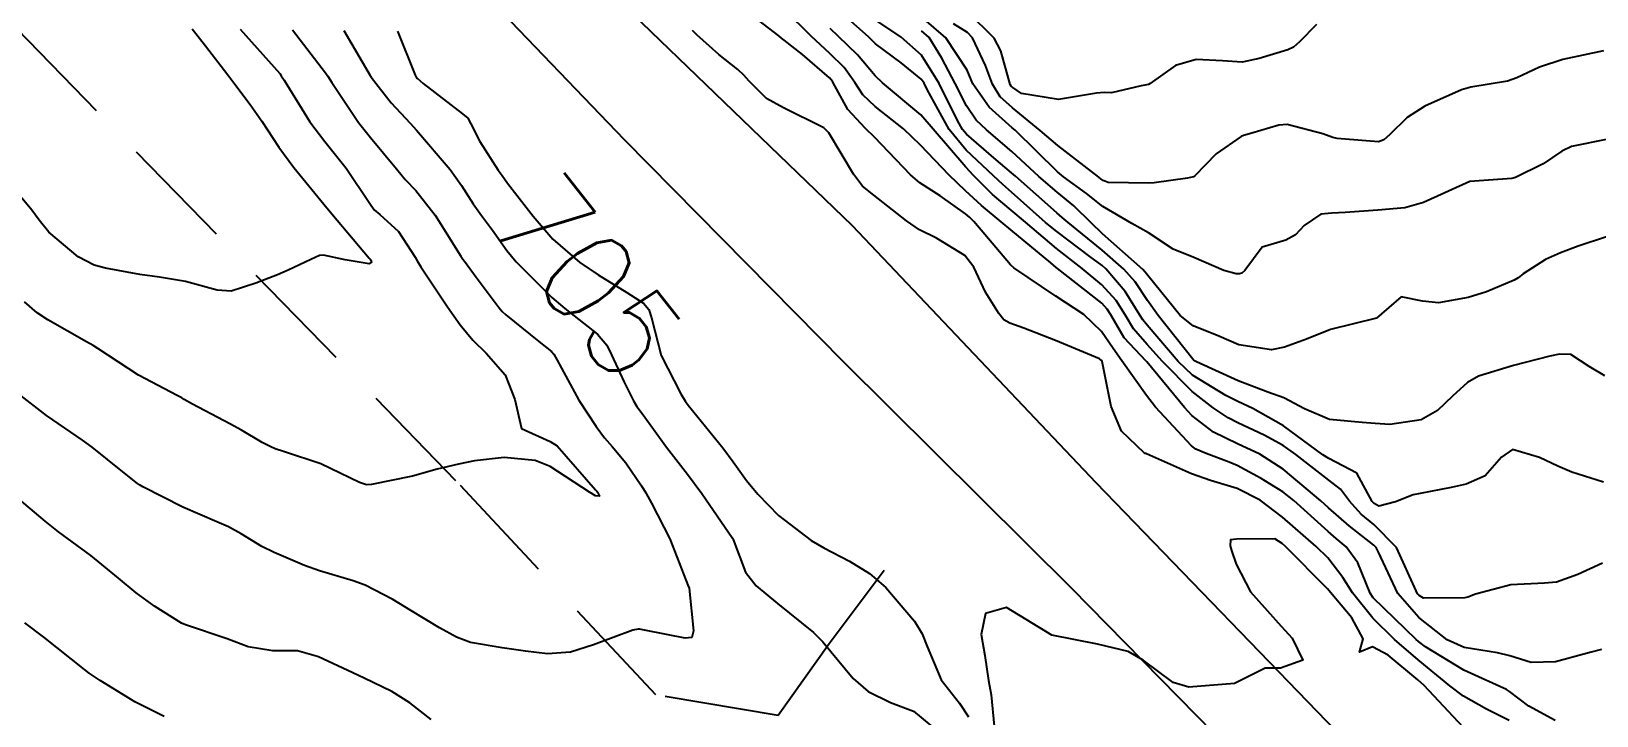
# Model space of a CAD drawing. Header units: metres. Extents: x 298520 to 308411, y 7433745 to 7450750.
# Drawn here: x 300544.6 to 300612.9, y 7448665.1 to 7448694.9 of the extents above; entities that cross this region are included whole.
import ezdxf
from ezdxf.enums import TextEntityAlignment as Align

# ---------------------------------------------------------------- set-up
doc = ezdxf.new("R2010")
doc.units = ezdxf.units.M
doc.header["$LTSCALE"] = 10
doc.linetypes.add('DASHED', pattern=[0.75, 0.5, -0.25])
for name, color, linetype in [('Cotas', 45, 'Continuous'), ('Curvas de Nivel 1m', 11, 'Continuous'), ('Curvas de Nivel 5m', 15, 'Continuous'), ('Linha Férrea', 251, 'TRACKS'), ('Vias Secundárias', 230, 'DASHED')]:
    doc.layers.add(name, color=color, linetype=linetype)
doc.styles.add('Style-STANDARD', font='STANDARD.shx')
doc.linetypes.add('TRACKS', pattern='A,0.15,[130,ltypeshp.shx,S=0.25,R=0,X=0,Y=0],0.15', length=0.3)

msp = doc.modelspace()

# ---------------------------------------------------------------- linework, layer by layer
at = {"layer": 'Curvas de Nivel 1m', "flags": 128}
for points, elevation in [([(300611.118, 7448664.864), (300609.968, 7448665.488), (300609.131, 7448666.121), (300608.996, 7448666.206), (300608.71, 7448666.346), (300607.616, 7448666.841), (300607.14, 7448667.055), (300605.458, 7448668.079), (300605.152, 7448668.303), (300605.053, 7448668.391), (300603.18, 7448670.209), (300603.048, 7448670.412), (300602.513, 7448671.737), (300601.999, 7448672.428), (300601.568, 7448672.796), (300601.213, 7448673.102), (300599.709, 7448674.455), (300599.237, 7448674.829), (300598.294, 7448675.418), (300597.248, 7448675.974), (300596.889, 7448676.125), (300595.884, 7448676.501), (300595.445, 7448676.698), (300595.256, 7448676.835), (300593.676, 7448678.526), (300593.28, 7448679.035), (300592.203, 7448680.546), (300591.833, 7448681.077), (300591.316, 7448681.824), (300590.555, 7448682.568), (300589.331, 7448683.372), (300587.486, 7448684.599), (300587.345, 7448684.735), (300585.744, 7448686.624), (300585.557, 7448686.809), (300585.376, 7448686.958), (300584.278, 7448687.747), (300583.39, 7448688.311), (300582.978, 7448688.654), (300581.417, 7448690.295), (300581.016, 7448690.676), (300580.252, 7448691.509), (300579.598, 7448692.698), (300579.538, 7448692.792), (300579.445, 7448692.883), (300578.26, 7448693.907), (300577.461, 7448694.529), (300577.356, 7448694.616), (300577.232, 7448694.722), (300575.483, 7448696.055)], 706), ([(300613.15, 7448667.957), (300612.694, 7448667.842), (300611.144, 7448667.421), (300610.079, 7448667.395), (300609.146, 7448667.687), (300608.609, 7448667.81), (300607.15, 7448668.037), (300606.403, 7448668.377), (300605.167, 7448669.356), (300604.256, 7448670.399), (300603.408, 7448672.201), (300603.311, 7448672.409), (300603.204, 7448672.514), (300602.13, 7448673.344), (300601.228, 7448674.14), (300600.902, 7448674.443), (300599.247, 7448675.823), (300598.235, 7448676.47), (300597.257, 7448676.922), (300596.204, 7448677.438), (300595.269, 7448678.157), (300594.94, 7448678.513), (300593.303, 7448680.503), (300593.275, 7448680.53), (300592.314, 7448681.546), (300591.723, 7448682.554), (300591.573, 7448682.804), (300591.328, 7448683.064), (300589.397, 7448684.579), (300589.344, 7448684.621), (300589.108, 7448684.821), (300587.368, 7448686.254), (300586.934, 7448686.607), (300586.083, 7448687.323), (300585.386, 7448687.953), (300584.669, 7448688.637), (300583.412, 7448689.946), (300582.676, 7448690.657), (300581.433, 7448691.641), (300580.906, 7448692.146), (300580.555, 7448692.683), (300580.091, 7448693.333), (300579.455, 7448693.952), (300578.642, 7448694.708), (300577.48, 7448695.852)], 707), ([(300613.237, 7448675.254), (300611.858, 7448675.697), (300611.247, 7448675.95), (300610.445, 7448676.328), (300609.256, 7448676.685), (300608.776, 7448676.347), (300608.062, 7448675.536), (300607.235, 7448675.168), (300606.589, 7448675.02), (300605.229, 7448674.764), (300604.921, 7448674.7), (300604.158, 7448674.401), (300603.421, 7448674.208), (300603.222, 7448674.326), (300603.176, 7448674.364), (300603.142, 7448674.411), (300602.47, 7448675.647), (300601.251, 7448676.291), (300600.983, 7448676.443), (300599.265, 7448677.715), (300597.92, 7448678.474), (300597.277, 7448678.767), (300596.741, 7448679.029), (300595.294, 7448679.927), (300594.671, 7448680.516), (300593.319, 7448682.094), (300593.121, 7448682.333), (300592.995, 7448682.535), (300592.353, 7448683.564), (300591.506, 7448684.558), (300591.345, 7448684.706), (300590.814, 7448685.103), (300589.367, 7448686.181), (300588.882, 7448686.585), (300587.386, 7448687.908), (300587.014, 7448688.23), (300586.608, 7448688.612), (300585.41, 7448689.74), (300584.67, 7448690.638), (300583.715, 7448692.372), (300583.581, 7448692.649), (300583.445, 7448692.834), (300582.568, 7448693.542), (300581.46, 7448694.373), (300581.307, 7448694.518), (300581.15, 7448694.675), (300579.485, 7448696.142)], 709), ([(300613.422, 7448690.215), (300611.839, 7448689.891), (300611.413, 7448689.686), (300610.594, 7448689.139), (300609.396, 7448688.539), (300609.238, 7448688.498), (300607.393, 7448688.36), (300605.383, 7448687.447), (300604.563, 7448687.216), (300603.38, 7448687.121), (300601.957, 7448687.01), (300601.378, 7448686.986), (300600.888, 7448686.935), (300600.172, 7448686.452), (300599.783, 7448686.04), (300599.363, 7448685.803), (300598.327, 7448685.502), (300597.573, 7448684.478), (300597.45, 7448684.371), (300597.341, 7448684.338), (300597.194, 7448684.335), (300596.655, 7448684.49), (300595.351, 7448685.055), (300594.455, 7448685.42), (300593.367, 7448686.126), (300592.648, 7448686.537), (300591.38, 7448687.279), (300590.668, 7448687.843), (300589.668, 7448688.576), (300589.396, 7448688.789), (300587.548, 7448690.599), (300587.424, 7448690.703), (300586.42, 7448691.603), (300585.707, 7448692.626), (300585.625, 7448692.807), (300585.449, 7448693.216), (300584.523, 7448694.639), (300583.476, 7448695.529)], 712), ([(300600.712, 7448695.21), (300599.966, 7448694.455), (300599.7, 7448694.219), (300599.459, 7448694.115), (300598.203, 7448693.725), (300597.454, 7448693.571), (300596.595, 7448693.633), (300595.455, 7448693.685), (300594.55, 7448693.421), (300593.444, 7448692.645), (300593.37, 7448692.604), (300593.054, 7448692.534), (300591.752, 7448692.235), (300591.44, 7448692.243), (300591.098, 7448692.214), (300589.436, 7448691.938), (300587.827, 7448692.208), (300587.442, 7448692.464), (300587.372, 7448692.531), (300587.331, 7448692.602), (300586.921, 7448694.071), (300586.635, 7448694.612), (300585.48, 7448695.755)], 714), ([(300555.997, 7448694.975), (300557.445, 7448693.101), (300557.541, 7448692.959), (300557.72, 7448692.678), (300558.881, 7448690.945), (300559.413, 7448690.283), (300560.538, 7448688.923), (300560.928, 7448688.456), (300561.384, 7448687.968), (300562.229, 7448686.901), (300563.355, 7448685.11), (300563.442, 7448684.977), (300563.509, 7448684.888), (300564.026, 7448684.196), (300565.023, 7448682.864), (300565.161, 7448682.702), (300565.32, 7448682.558), (300566.762, 7448681.392), (300567.304, 7448680.949), (300567.405, 7448680.839), (300567.559, 7448680.577), (300568.501, 7448678.828), (300569.262, 7448677.68), (300569.629, 7448677.187), (300569.955, 7448676.809), (300570.548, 7448676.102), (300571.236, 7448675.093), (300571.421, 7448674.788), (300571.675, 7448674.337), (300572.47, 7448672.777), (300573.185, 7448670.955), (300573.262, 7448670.769), (300573.312, 7448670.637), (300573.503, 7448668.767), (300573.43, 7448668.487), (300573.15, 7448668.456), (300571.435, 7448668.787), (300571.154, 7448668.84), (300571.1, 7448668.844), (300570.867, 7448668.794), (300569.146, 7448668.163), (300568.139, 7448667.834), (300567.142, 7448667.77), (300566.177, 7448667.888), (300565.15, 7448668.033), (300563.77, 7448668.267), (300563.157, 7448668.498), (300562.414, 7448668.897), (300561.17, 7448669.656), (300560.383, 7448670.13), (300559.181, 7448670.756), (300558.655, 7448670.945), (300557.187, 7448671.386), (300556.53, 7448671.627), (300555.195, 7448672.188), (300554.663, 7448672.454), (300553.759, 7448673.002), (300553.207, 7448673.307), (300552.702, 7448673.524), (300551.22, 7448674.171), (300549.467, 7448675.056), (300549.317, 7448675.142), (300549.234, 7448675.194), (300548.596, 7448675.709), (300547.25, 7448676.781), (300546.837, 7448677.084), (300545.269, 7448678.158), (300544.027, 7448679.119)], 707), ([(300551.621, 7448695.029), (300552.2, 7448694.285), (300553.174, 7448693.013), (300553.44, 7448692.67), (300554.155, 7448691.724), (300554.658, 7448690.991), (300555.406, 7448689.857), (300556.059, 7448688.973), (300557.377, 7448687.371), (300557.715, 7448686.957), (300559.354, 7448685.016), (300559.39, 7448684.976), (300559.416, 7448684.939), (300559.455, 7448684.835), (300559.351, 7448684.779), (300558.303, 7448684.951), (300557.355, 7448685.15), (300557.178, 7448685.139), (300556.801, 7448684.966), (300555.817, 7448684.504), (300555.343, 7448684.301), (300554.397, 7448683.935), (300553.332, 7448683.584), (300552.714, 7448683.634), (300551.338, 7448684.012), (300550.197, 7448684.19), (300549.342, 7448684.317), (300547.84, 7448684.581), (300547.348, 7448684.725), (300546.639, 7448685.087), (300545.363, 7448686.152), (300544.938, 7448686.676), (300544.622, 7448687.111), (300544.055, 7448687.795)], 709), ([(300553.723, 7448695.006), (300555.444, 7448693.074), (300555.515, 7448692.979), (300555.639, 7448692.78), (300556.762, 7448690.967), (300557.41, 7448690.105), (300558.345, 7448688.95), (300559.378, 7448687.41), (300559.575, 7448687.137), (300559.81, 7448686.933), (300560.634, 7448686.19), (300561.355, 7448685.07), (300561.443, 7448684.909), (300561.607, 7448684.65), (300562.769, 7448682.896), (300563.315, 7448682.113), (300563.872, 7448681.445), (300564.456, 7448680.873), (300565.289, 7448679.941), (300565.704, 7448678.856), (300565.994, 7448677.593), (300567.255, 7448677.032), (300567.55, 7448676.837), (300569.234, 7448674.924), (300569.282, 7448674.867), (300569.317, 7448674.819), (300569.405, 7448674.642), (300569.231, 7448674.663), (300568.969, 7448674.823), (300567.244, 7448675.943), (300566.59, 7448676.193), (300565.248, 7448676.33), (300563.944, 7448676.185), (300563.244, 7448676.041), (300562.322, 7448675.819), (300561.239, 7448675.519), (300559.449, 7448675.151), (300559.235, 7448675.138), (300558.934, 7448675.245), (300557.244, 7448676.047), (300555.65, 7448676.575), (300555.25, 7448676.705), (300555.056, 7448676.788), (300554.679, 7448676.989), (300553.774, 7448677.518), (300553.261, 7448677.792), (300551.633, 7448678.663), (300551.271, 7448678.864), (300551.166, 7448678.926), (300550.971, 7448679.035), (300549.286, 7448679.916), (300547.509, 7448681.078), (300547.304, 7448681.216), (300547.011, 7448681.378), (300545.315, 7448682.332), (300544.855, 7448682.644), (300544.298, 7448683.115)], 708), ([(300558.242, 7448694.952), (300559.397, 7448692.987), (300559.426, 7448692.94), (300559.443, 7448692.912), (300560.306, 7448691.801), (300561.133, 7448690.914), (300561.418, 7448690.607), (300562.891, 7448688.895), (300563.386, 7448688.196), (300563.886, 7448687.39), (300564.251, 7448686.877), (300564.734, 7448686.237), (300565.358, 7448685.352), (300565.76, 7448684.856), (300567.33, 7448683.307), (300567.894, 7448682.834), (300569.312, 7448681.708), (300569.721, 7448681.227), (300569.928, 7448680.811), (300570.476, 7448679.611), (300570.889, 7448678.796), (300571.038, 7448678.561), (300571.268, 7448678.254), (300572.328, 7448676.779), (300573.241, 7448675.597), (300573.875, 7448674.764), (300575.204, 7448672.818), (300575.238, 7448672.749), (300575.783, 7448671.336), (300576.25, 7448670.734), (300577.172, 7448669.966), (300578.743, 7448668.704), (300579.149, 7448668.287), (300580.474, 7448666.687), (300581.127, 7448666.118), (300582.102, 7448665.644), (300583.119, 7448665.262), (300583.871, 7448664.642)], 706), ([(300613.197, 7448671.716), (300612.11, 7448671.224), (300611.189, 7448670.899), (300610.662, 7448670.851), (300609.187, 7448670.777), (300607.646, 7448670.363), (300607.307, 7448670.242), (300607.181, 7448670.213), (300605.373, 7448670.195), (300605.182, 7448670.315), (300605.115, 7448670.391), (300605.055, 7448670.521), (300604.205, 7448672.4), (300603.213, 7448673.414), (300602.655, 7448673.856), (300602.151, 7448674.426), (300601.751, 7448674.945), (300601.242, 7448675.34), (300599.806, 7448676.454), (300599.257, 7448676.857), (300598.418, 7448677.311), (300597.267, 7448677.841), (300596.846, 7448678.063), (300596.2, 7448678.496), (300595.283, 7448679.213), (300593.988, 7448680.523), (300593.31, 7448681.262), (300592.719, 7448681.941), (300592.35, 7448682.545), (300591.961, 7448683.182), (300591.336, 7448683.867), (300590.472, 7448684.569), (300589.356, 7448685.438), (300588.007, 7448686.594), (300587.378, 7448687.114), (300586.566, 7448687.793), (300585.733, 7448688.625), (300585.398, 7448688.986), (300583.965, 7448690.645), (300583.429, 7448691.276), (300581.763, 7448692.667), (300581.446, 7448692.974), (300580.665, 7448693.892), (300579.832, 7448694.694), (300579.468, 7448695.038)], 708), ([(300613.368, 7448685.96), (300612.126, 7448685.544), (300611.357, 7448685.258), (300610.71, 7448684.969), (300609.73, 7448684.336), (300609.511, 7448684.169), (300609.34, 7448684.065), (300608.132, 7448683.555), (300607.332, 7448683.311), (300606.029, 7448683.078), (300605.331, 7448683.149), (300604.397, 7448683.334), (300603.323, 7448682.41), (300601.318, 7448681.917), (300600.273, 7448681.491), (300599.31, 7448681.137), (300598.744, 7448681.03), (300597.31, 7448681.237), (300596.441, 7448681.62), (300595.319, 7448682.07), (300594.759, 7448682.516), (300593.34, 7448684.266), (300593.227, 7448684.417), (300593.126, 7448684.533), (300591.366, 7448686.086), (300590.864, 7448686.558), (300590.115, 7448687.304), (300589.386, 7448687.905), (300588.58, 7448688.588), (300587.409, 7448689.682), (300586.296, 7448690.617), (300585.847, 7448691.044), (300585.433, 7448691.661), (300584.931, 7448692.635), (300584.346, 7448693.749), (300583.798, 7448694.647), (300583.467, 7448694.943)], 711), ([(300613.233, 7448694.066), (300611.457, 7448693.682), (300610.434, 7448693.349), (300609.448, 7448692.882), (300609.043, 7448692.748), (300607.444, 7448692.481), (300607.029, 7448692.366), (300605.436, 7448691.658), (300604.665, 7448691.163), (300603.889, 7448690.405), (300603.645, 7448690.182), (300603.418, 7448690.095), (300601.608, 7448690.249), (300601.421, 7448690.289), (300600.98, 7448690.444), (300599.427, 7448690.855), (300599.064, 7448690.826), (300597.882, 7448690.475), (300597.524, 7448690.376), (300597.421, 7448690.332), (300596.328, 7448689.577), (300595.394, 7448688.611), (300595.333, 7448688.572), (300595.071, 7448688.513), (300593.615, 7448688.303), (300593.39, 7448688.287), (300591.615, 7448688.324), (300591.392, 7448688.409), (300591.31, 7448688.469), (300591.208, 7448688.553), (300589.413, 7448689.942), (300588.648, 7448690.588), (300587.433, 7448691.573), (300586.896, 7448692.066), (300586.557, 7448692.613), (300586.252, 7448693.419), (300585.685, 7448694.627), (300585.466, 7448694.869), (300584.865, 7448695.243)], 713), ([(300562.056, 7448664.901), (300561.12, 7448665.634), (300560.334, 7448666.131), (300559.131, 7448666.712), (300558.64, 7448666.945), (300557.143, 7448667.635), (300556.222, 7448667.894), (300555.147, 7448667.893), (300554.065, 7448668.08), (300553.154, 7448668.419), (300551.331, 7448669.028), (300551.164, 7448669.108), (300549.971, 7448669.848), (300549.177, 7448670.425), (300548.409, 7448671.068), (300547.193, 7448672.05), (300545.792, 7448673.094), (300545.21, 7448673.549), (300543.347, 7448675.128)], 706), ([(300607.115, 7448664.566), (300605.401, 7448666.387), (300605.135, 7448666.641), (300603.835, 7448667.714), (300603.15, 7448668.078), (300602.576, 7448667.847), (300602.743, 7448668.416), (300602.252, 7448669.338), (300601.31, 7448670.438), (300601.254, 7448670.51), (300601.185, 7448670.601), (300599.344, 7448672.459), (300599.205, 7448672.583), (300598.881, 7448672.79), (300597.207, 7448672.773), (300596.947, 7448672.744), (300596.938, 7448672.484), (300596.998, 7448672.281), (300597.195, 7448671.681), (300597.825, 7448670.474), (300599.161, 7448668.971), (300599.643, 7448668.455), (300600.103, 7448667.49), (300599.14, 7448667.142), (300598.459, 7448667.148), (300597.133, 7448666.48), (300595.131, 7448666.31), (300594.447, 7448666.517), (300593.143, 7448667.498), (300592.482, 7448667.876), (300591.149, 7448668.192), (300589.153, 7448668.58), (300587.171, 7448669.795), (300586.257, 7448669.524), (300586.066, 7448668.616), (300586.23, 7448667.7), (300586.383, 7448666.611), (300586.499, 7448665.982), (300586.629, 7448664.607)], 704)]:
    msp.add_lwpolyline(points, dxfattribs=dict(at, elevation=elevation))
at = {"layer": 'Curvas de Nivel 5m', "flags": 128}
for points, elevation in [([(300560.58, 7448694.923), (300561.353, 7448693.003), (300561.407, 7448692.911), (300561.421, 7448692.889), (300561.443, 7448692.869), (300561.712, 7448692.635), (300563.427, 7448691.313), (300563.662, 7448691.123), (300563.783, 7448690.885), (300564.181, 7448690.109), (300564.985, 7448688.866), (300565.149, 7448688.622), (300565.387, 7448688.294), (300566.502, 7448686.849), (300567.363, 7448685.852), (300568.545, 7448684.828), (300569.345, 7448684.294), (300570.603, 7448683.532), (300571.327, 7448683.055), (300571.557, 7448682.788), (300571.681, 7448682.425), (300572.097, 7448680.782), (300572.95, 7448679.101), (300573.161, 7448678.771), (300573.271, 7448678.617), (300574.79, 7448676.755), (300575.247, 7448676.141), (300575.826, 7448675.328), (300576.315, 7448674.734), (300577.219, 7448673.807), (300578.639, 7448672.706), (300579.2, 7448672.384), (300580.314, 7448671.803), (300581.189, 7448671.268), (300581.901, 7448670.663), (300583.161, 7448669.195), (300583.494, 7448668.647), (300583.71, 7448668.082), (300584.322, 7448666.638), (300585.123, 7448665.613), (300585.516, 7448665.023)], 705), ([(300609.118, 7448664.856), (300608.125, 7448665.357), (300607.128, 7448665.918), (300606.53, 7448666.376), (300605.144, 7448667.506), (300604.106, 7448668.4), (300603.167, 7448669.323), (300602.281, 7448670.424), (300601.856, 7448671.097), (300601.198, 7448671.955), (300600.696, 7448672.445), (300599.222, 7448673.729), (300598.246, 7448674.47), (300597.238, 7448674.981), (300596.076, 7448675.332), (300595.244, 7448675.614), (300593.29, 7448676.493), (300593.253, 7448676.504), (300593.226, 7448676.503), (300593.187, 7448676.531), (300592.198, 7448677.482), (300591.74, 7448678.553), (300591.343, 7448680.519), (300591.321, 7448680.56), (300591.23, 7448680.634), (300589.311, 7448681.438), (300587.936, 7448681.974), (300587.319, 7448682.185), (300587.056, 7448682.339), (300586.841, 7448682.607), (300586.255, 7448683.539), (300585.742, 7448684.624), (300585.351, 7448685.143), (300584.114, 7448685.89), (300583.369, 7448686.259), (300582.811, 7448686.656), (300581.384, 7448687.777), (300580.879, 7448688.168), (300580.495, 7448688.683), (300579.42, 7448690.491), (300579.196, 7448690.702), (300577.432, 7448691.583), (300576.695, 7448691.991), (300575.942, 7448692.743), (300575.708, 7448693.008), (300575.448, 7448693.249), (300574.612, 7448693.91), (300573.657, 7448694.767), (300573.466, 7448694.955)], 705), ([(300613.297, 7448679.895), (300612.613, 7448680.3), (300611.813, 7448680.818), (300611.308, 7448680.843), (300610.887, 7448680.744), (300609.303, 7448680.34), (300607.777, 7448679.874), (300607.291, 7448679.597), (300606.643, 7448679.01), (300605.987, 7448678.379), (300605.269, 7448677.974), (300603.906, 7448677.764), (300603.267, 7448677.82), (300602.706, 7448677.857), (300601.268, 7448677.993), (300600.178, 7448678.451), (300599.28, 7448678.926), (300598.575, 7448679.176), (300597.291, 7448679.678), (300595.461, 7448680.508), (300595.355, 7448680.561), (300595.304, 7448680.614), (300593.794, 7448682.525), (300593.329, 7448683.177), (300592.784, 7448683.985), (300592.299, 7448684.546), (300591.355, 7448685.372), (300589.866, 7448686.573), (300589.6, 7448686.801), (300589.377, 7448686.999), (300587.562, 7448688.598), (300587.395, 7448688.745), (300586.617, 7448689.4), (300585.42, 7448690.436), (300585.255, 7448690.632), (300585.038, 7448691.022), (300584.234, 7448692.642), (300583.455, 7448693.87), (300582.574, 7448694.659), (300581.474, 7448695.404)], 710), ([(300550.4, 7448665.041), (300549.527, 7448665.464), (300549.119, 7448665.67), (300547.6, 7448666.603), (300547.131, 7448666.923), (300546.927, 7448667.082), (300545.154, 7448668.494), (300544.315, 7448669.113)], 705)]:
    msp.add_lwpolyline(points, dxfattribs=dict(at, elevation=elevation))
at = {"layer": 'Linha Férrea', "flags": 128}
for points in [[(298729.261, 7450749.95), (298734.809, 7450730.65), (298742.343, 7450703.451), (298750.119, 7450676.237), (298757.889, 7450649.199), (298765.189, 7450623.712), (298769.985, 7450606.424), (298776.494, 7450583.287), (298783.055, 7450560.248), (298788.164, 7450542.214), (298793.821, 7450521.584), (298798.125, 7450506.606), (298804.386, 7450484.418), (298809.295, 7450466.837), (298814.551, 7450448.858), (298819.559, 7450431.225), (298826.267, 7450408.649), (298831.926, 7450389.314), (298837.135, 7450370.779), (298842.092, 7450352.398), (298847.802, 7450331.823), (298852.149, 7450316.412), (298858.34, 7450294.769), (298862.969, 7450278.965), (298867.952, 7450260.088), (298870.924, 7450249.95), (298873.722, 7450238.982), (298878.355, 7450222.697), (298882.025, 7450210.358), (298885.603, 7450197.651), (298890.189, 7450181.049), (298894.637, 7450166.006), (298898.995, 7450149.812), (298904.361, 7450131.79), (298908.122, 7450117.709), (298911.93, 7450103.946), (298916.104, 7450089.039), (298920.554, 7450073.399), (298923.212, 7450064.319), (298926.468, 7450052.577), (298930.321, 7450038.956), (298934.723, 7450023.223), (298938.252, 7450011.622), (298941.509, 7449999.193), (298944.399, 7449989.651), (298947.701, 7449977.682), (298952.335, 7449961.49), (298956.967, 7449946.581), (298961.92, 7449929.017), (298965.909, 7449915.258), (298970.082, 7449900.905), (298973.936, 7449887.787), (298977.788, 7449874.853), (298981.549, 7449862.469), (298986.366, 7449847.197), (298989.852, 7449836.37), (298994.575, 7449822.337), (298999.437, 7449807.292), (299004.068, 7449794.269), (299008.7, 7449781.657), (299013.057, 7449770.328), (299018.285, 7449757.718), (299022.322, 7449748.037), (299026.817, 7449737.63), (299031.861, 7449726.852), (299036.814, 7449716.896), (299043.096, 7449705.205), (299047.821, 7449696.534), (299054.335, 7449685.572), (299060.664, 7449675.852), (299069.469, 7449663.104), (299077.541, 7449652.872), (299085.429, 7449643.336), (299089.832, 7449637.784), (299098.728, 7449628.561), (299107.993, 7449618.793), (299117.442, 7449610.031), (299127.077, 7449601.223), (299138.453, 7449591.782), (299150.409, 7449582.651), (299162.779, 7449573.982), (299174.004, 7449567.002), (299185.962, 7449560.295), (299199.698, 7449553.222), (299213.253, 7449547.024), (299227.033, 7449541.5), (299241.999, 7449536.525), (299258.424, 7449531.831), (299277.224, 7449527.814), (299295.935, 7449525.032), (299311.589, 7449523.57), (299326.876, 7449522.883), (299340.975, 7449522.747), (299353.572, 7449523.111), (299369.274, 7449524.069), (299382.826, 7449525.211), (299396.609, 7449526.717), (299414.178, 7449529.501), (299430.969, 7449532.603), (299440.142, 7449534.839), (299451.094, 7449537.487), (299469.666, 7449542.917), (299486.963, 7449547.755), (299510.376, 7449554.83), (299531.414, 7449561.037), (299544.903, 7449564.894), (299559.186, 7449569.068), (299590.197, 7449576.665), (299616.417, 7449582.259), (299645.03, 7449585.805), (299675.251, 7449587.635), (299705.522, 7449586.259), (299732.882, 7449582.825), (299762.581, 7449576.088), (299791.888, 7449566.944), (299816.217, 7449556.896), (299840.774, 7449544.781), (299859.676, 7449534.387), (299878.529, 7449521.308), (299897.376, 7449507.135), (299919.538, 7449486.991), (299927.658, 7449478.626), (299947.133, 7449456.962), (299961.499, 7449437.961), (299971.137, 7449424.784), (299981.869, 7449408.322), (299997.595, 7449383.682), (300016.228, 7449354.96), (300035.864, 7449324.687), (300055.136, 7449295.587), (300073.232, 7449268.397), (300085.868, 7449249.95), (300089.501, 7449244.778), (300101.211, 7449227.647), (300111.197, 7449214.14), (300124.752, 7449194.736), (300135.909, 7449179.759), (300148.296, 7449162.129), (300160.805, 7449144.566), (300173.129, 7449128.481), (300185.523, 7449112.088), (300198.402, 7449095.758), (300207.462, 7449083.98), (300220.094, 7449068.515), (300233.468, 7449051.744), (300246.778, 7449035.349), (300263.478, 7449015.076), (300277.526, 7448998.444), (300292.814, 7448981.501), (300306.688, 7448964.856), (300324.623, 7448944.393), (300340.398, 7448926.517), (300357.9, 7448907.843), (300372.755, 7448891.817), (300392.041, 7448871.054), (300410.717, 7448852.066), (300427.475, 7448834.137), (300439.245, 7448822.858), (300454.898, 7448806.525), (300473.448, 7448788.164), (300493.111, 7448768.808), (300511.705, 7448749.95), (300518.198, 7448743.612), (300525.672, 7448735.984), (300530.889, 7448730.361), (300538.141, 7448723.284), (300543.771, 7448717.624), (300548.924, 7448711.903), (300554.778, 7448706.093), (300562.444, 7448698.573), (300570.483, 7448690.198), (300580.06, 7448680.508), (300590.013, 7448670.628), (300599.102, 7448661.391), (300608.565, 7448651.702), (300616.68, 7448643.32), (300625.581, 7448633.859), (300633.62, 7448625.859), (300641.21, 7448617.858), (300649.582, 7448609.897), (300659.386, 7448599.72), (300667.387, 7448591.231), (300676.098, 7448582.784), (300683.871, 7448574.669), (300691.725, 7448567.153), (300703.33, 7448554.876), (300711.744, 7448546.351), (300718.093, 7448539.767), (300726.506, 7448530.983), (300733.153, 7448523.695), (300741.152, 7448514.418), (300747.426, 7448507.242), (300750.054, 7448504.018), (300758.169, 7448493.99), (300764.854, 7448485.238), (300772.251, 7448475.55), (300781.114, 7448462.855), (300788.178, 7448452.147), (300795.99, 7448439.115), (300802.712, 7448427.661), (300809.137, 7448414.665), (300814.959, 7448402.42), (300819.763, 7448391.601), (300824.722, 7448378.533), (300829.079, 7448366.59), (300833.249, 7448353.858), (300836.592, 7448342.438), (300839.822, 7448330.572), (300842.678, 7448317.912), (300845.758, 7448304.202), (300848.387, 7448291.169), (300849.927, 7448279.903), (300851.843, 7448266.756), (300852.632, 7448254.174), (300852.974, 7448249.95), (300853.718, 7448237.64), (300853.896, 7448226.066), (300854.164, 7448215.145), (300853.836, 7448203.832), (300853.598, 7448192.905), (300852.795, 7448182.25), (300851.991, 7448170.79), (300850.801, 7448159.302), (300849.223, 7448146.768), (300848.151, 7448135.486), (300846.96, 7448124.114), (300845.442, 7448113.546), (300844.222, 7448102.204), (300842.288, 7448090.385), (300840.978, 7448078.33), (300839.608, 7448068.386), (300838.209, 7448056.39), (300836.541, 7448045.166), (300835.023, 7448032.665), (300833.535, 7448020.341), (300832.284, 7448009.205), (300831.094, 7447998.637), (300829.874, 7447985.926), (300828.432, 7447973.713), (300826.546, 7447955.639), (300825.162, 7447943.391), (300824.986, 7447942.247), (300823.836, 7447930.96), (300822.657, 7447919.829), (300821.593, 7447909.075), (300820.243, 7447895.408), (300819.533, 7447885.934), (300818.679, 7447872.07), (300818.298, 7447858.799), (300817.927, 7447851.916), (300817.786, 7447841.862), (300817.933, 7447833.489), (300818.516, 7447815.843), (300820.361, 7447795.876), (300822.449, 7447776.733), (300825.922, 7447758.996), (300827.722, 7447750.217), (300828.687, 7447743.229), (300830.467, 7447731.539), (300833.751, 7447711.152), (300838.977, 7447681.969), (300842.161, 7447664.851), (300846.249, 7447643.566), (300856.898, 7447587.933), (300861.3, 7447564.706), (300863.731, 7447552.015), (300867.081, 7447534.8), (300870.251, 7447518.153), (300879.139, 7447471.406), (300882.717, 7447452.426), (300886.196, 7447433.436), (300890.621, 7447408.952), (300893.065, 7447393.996), (300894.895, 7447382.534), (300896.018, 7447374.923), (300897.056, 7447367.88), (300898.671, 7447355.202), (300899.884, 7447344.173), (300901.155, 7447328.57), (300902.425, 7447306.17), (300902.632, 7447290.927), (300902.643, 7447274.906), (300901.209, 7447249.806), (300899.894, 7447235.454), (300897.424, 7447214.973), (300896.24, 7447207.108, -0.017609), (300893.245, 7447191.067), (300890.79, 7447180.008), (300886.347, 7447162.337), (300883.122, 7447151.267), (300877.521, 7447133.871), (300873.858, 7447123.752), (300865.532, 7447103.056), (300859.822, 7447090.388), (300850.503, 7447071.406), (300846.315, 7447063.106), (300836.805, 7447045.834), (300827.664, 7447031.197), (300815.395, 7447013.014), (300803.069, 7446996.228), (300792.968, 7446983.245), (300781.446, 7446969.292), (300759.63, 7446945.435), (300748.36, 7446933.669), (300737.301, 7446922.447), (300720.178, 7446905.644), (300707.821, 7446893.561), (300697.057, 7446883.028), (300686.376, 7446872.224), (300676.506, 7446862.329), (300660.145, 7446845.845), (300651.989, 7446837.638), (300637.917, 7446823.835), (300624.102, 7446810.419), (300614.955, 7446801.573), (300610.107, 7446796.538), (300599.124, 7446785.64, 0.017844), (300588.776, 7446774.611), (300582.973, 7446768.596), (300572.807, 7446757.15), (300570.635, 7446754.423, -0.018804), (300566.868, 7446749.902, -0.021463), (300565.197, 7446747.771, 0.014089), (300560.744, 7446742.236), (300556.818, 7446737.065), (300549.018, 7446726.402), (300544.903, 7446720.152), (300542.989, 7446717.435), (300540.702, 7446714.014), (300534.516, 7446704.131), (300528.813, 7446694.775), (300525.37, 7446688.688), (300519.775, 7446678.443, 0.017217), (300513.559, 7446666.068), (300510.115, 7446659.471), (300505.35, 7446648.44), (300501.39, 7446638.953, 0.017957), (300498.447, 7446631.125), (300492.383, 7446614.647), (300488.086, 7446600.958), (300484.889, 7446590.082), (300482.448, 7446580.533), (300479.028, 7446566.174), (300474.999, 7446546.195), (300472.245, 7446530.076), (300469.723, 7446510.133), (300467.649, 7446494.09), (300465.343, 7446472.628), (300462.509, 7446448.283), (300460.589, 7446427.75), (300458.173, 7446403.459), (300455.716, 7446377.743), (300453.679, 7446357.578), (300451.179, 7446331.957), (300448.408, 7446302.907), (300446.096, 7446278.461), (300443.948, 7446255.986), (300443.327, 7446249.95), (300441.921, 7446236.026), (300439.714, 7446214.959), (300437.145, 7446189.663), (300434.772, 7446164.489), (300432.986, 7446145.942), (300427.675, 7446092.019), (300425.457, 7446069.071), (300422.052, 7446034.05), (300420.454, 7446017.74), (300416.946, 7445981.751), (300414.159, 7445952.95), (300410.686, 7445916.311), (300408.437, 7445891.812), (300405.718, 7445868.171), (300403.766, 7445842.739), (300401.654, 7445818.651), (300400.337, 7445806.143), (300399.876, 7445801.282), (300399.266, 7445794.558)], [(298905.363, 7450145.031), (298910.207, 7450124.873), (298915.002, 7450108.012), (298921.739, 7450085.266), (298926.98, 7450064.83), (298931.003, 7450051.742), (298934.224, 7450039.953), (298937.65, 7450027.983), (298940.458, 7450017.786), (298943.206, 7450008.624), (298945.866, 7449998.811), (298948.85, 7449988.084), (298952.218, 7449977.183), (298954.849, 7449967.637), (298957.892, 7449956.733), (298961.763, 7449943.848), (298964.896, 7449932.558), (298968.973, 7449920.293), (298972.372, 7449908.382), (298975.8, 7449896.208), (298979.287, 7449884.682), (298982.035, 7449875.079), (298985.463, 7449863.464), (298988.891, 7449853.475), (298994.252, 7449836.792), (298999.642, 7449820.007), (299004.122, 7449806.223), (299009.577, 7449791.55), (299017.072, 7449771.922), (299023.852, 7449755.78), (299031.351, 7449735.099), (299042.615, 7449714.768), (299049.157, 7449702.257), (299057.947, 7449687.795), (299067.128, 7449674.025), (299074.388, 7449663.764), (299083.266, 7449652.271), (299093.226, 7449640.21), (299104.865, 7449628.3), (299116.059, 7449616.929), (299127.188, 7449606.965), (299134.846, 7449600.398), (299146.061, 7449590.999), (299159.8, 7449581.134), (299172.881, 7449572.672), (299188.754, 7449563.553), (299203.487, 7449555.781), (299219.692, 7449548.782), (299229.285, 7449544.979), (299249.695, 7449538.196), (299264.418, 7449534.22), (299286.841, 7449530.183), (299305.276, 7449527.832), (299319.472, 7449527.113), (299340.209, 7449526.73), (299362.575, 7449527.496), (299380.335, 7449528.889), (299402.027, 7449531.43), (299418.393, 7449534.55), (299439.271, 7449538.773), (299455.546, 7449542.61), (299468.219, 7449546.447), (299486.071, 7449551.679), (299502.678, 7449556.429), (299521.873, 7449562.476), (299544.903, 7449569.511), (299558.765, 7449572.874), (299572.65, 7449576.475), (299589.389, 7449580.647), (299603.615, 7449583.903), (299623.713, 7449587.445), (299640.449, 7449589.67), (299657.813, 7449590.983), (299675.925, 7449591.554), (299694.255, 7449591.042), (299708.541, 7449590.126), (299722.182, 7449588.244), (299738.919, 7449585.56), (299759.653, 7449580.821), (299775.25, 7449576.474), (299786.436, 7449572.94), (299797.015, 7449569.282), (299807.003, 7449565.52), (299816.424, 7449561.561), (299823.596, 7449557.979), (299834.148, 7449553.022), (299842.943, 7449548.641), (299850.946, 7449544.045), (299857.58, 7449540.07), (299867.592, 7449534.039), (299879.685, 7449526.144), (299888.765, 7449519.647), (299901.686, 7449509.708), (299911.305, 7449500.703), (299920.635, 7449492.515), (299928.708, 7449484.626), (299935.814, 7449476.733), (299943.925, 7449467.258), (299951.104, 7449459.003), (299957.671, 7449450.784), (299963.484, 7449442.67), (299970.77, 7449432.303), (299976.475, 7449423.904), (299982.432, 7449414.862), (299988.891, 7449404.85), (299995.852, 7449394.443), (300002.312, 7449383.928), (300010.887, 7449370.223), (300018.781, 7449358.239), (300026.569, 7449345.892), (300033.388, 7449335.88), (300041.176, 7449324.037), (300049.358, 7449311.838), (300057.288, 7449299.745), (300065.47, 7449287.364), (300073.508, 7449275.701), (300081.011, 7449264.541), (300090.196, 7449251.298), (300091.164, 7449249.95), (300100.525, 7449236.167), (300109.403, 7449223.951), (300117.162, 7449213.187), (300127.336, 7449198.457), (300139.6, 7449181.446), (300149.952, 7449166.72), (300159.813, 7449153.466), (300168.75, 7449141.382), (300179.779, 7449126.346), (300190.932, 7449112.414), (300203.876, 7449095.222), (300217.308, 7449078.587), (300230.374, 7449062.005), (300242.887, 7449046.162), (300256.877, 7449029.774), (300272.777, 7449010.921), (300288.309, 7448992.868), (300306.303, 7448971.97), (300322.512, 7448953.54), (300337.055, 7448937.024), (300349.196, 7448923.521), (300363.433, 7448907.803), (300372.178, 7448898.27), (300387.649, 7448881.624), (300402.322, 7448866.086), (300417.298, 7448851.105), (300428.763, 7448838.962), (300440.716, 7448827.379), (300454.398, 7448813.148), (300467.461, 7448800.639), (300481.638, 7448785.533), (300502.227, 7448765.254), (300514.06, 7448753.852), (300517.826, 7448749.95), (300528.275, 7448738.976), (300540.783, 7448726.333), (300551.364, 7448715.261), (300568.358, 7448698.083), (300580.431, 7448686.447), (300591.073, 7448675.242), (300605.822, 7448659.996), (300619.827, 7448645.871), (300631.531, 7448633.85), (300641.93, 7448623.388), (300651.196, 7448614.132), (300663.21, 7448601.736), (300675.654, 7448588.967), (300686.366, 7448579.136), (300697.132, 7448567.001), (300714.307, 7448549.82), (300728.065, 7448535.254), (300742.189, 7448519.954), (300754.02, 7448506), (300763.608, 7448493.67), (300772.134, 7448482.969), (300781.594, 7448469.905), (300789.873, 7448457.453), (300798.087, 7448444.138), (300806.367, 7448430.378), (300809.353, 7448423.731), (300815.826, 7448410.715), (300822.176, 7448396.83), (300827.777, 7448382.459), (300832.26, 7448369.325), (300838.297, 7448352.647), (300842.655, 7448335.903), (300846.951, 7448318.72), (300850.061, 7448305.153), (300853.485, 7448286.05), (300855.912, 7448269.922), (300857.341, 7448249.95), (300858.33, 7448231.606), (300857.942, 7448206.205), (300856.925, 7448178.368), (300854.333, 7448156.855), (300851.333, 7448129.708), (300849.095, 7448108.502), (300845.739, 7448085.317), (300843.044, 7448064.17), (300840.396, 7448043.097), (300838.567, 7448030.951), (300837.041, 7448016.016), (300835.11, 7447994.958), (300832.975, 7447975.28), (300830.738, 7447953.623), (300829.108, 7447937.188), (300828.366, 7447933.435), (300827.045, 7447924.743), (300825.629, 7447910.191), (300824.268, 7447895.589), (300822.966, 7447881.617), (300821.953, 7447863.074), (300821.73, 7447846.352), (300821.738, 7447838.346), (300822.298, 7447822.796), (300823.264, 7447806.625), (300824.128, 7447792.391), (300826.211, 7447777.691), (300829.715, 7447760.435), (300831.501, 7447751.07), (300833.495, 7447738.255), (300836.415, 7447720.056), (300862.711, 7447579.549), (300879.787, 7447489.912), (300882.904, 7447473.371), (300886.736, 7447453.399), (300891.84, 7447425.61), (300894.824, 7447408.419), (300897.501, 7447392.308), (300900.259, 7447374.699), (300902.627, 7447356.768), (300903.989, 7447344.999), (300904.86, 7447335.88), (300905.847, 7447322.28), (300906.291, 7447313.022), (300906.573, 7447308.418), (300906.759, 7447298.893), (300906.88, 7447292.725, -0.006984), (300906.844, 7447284.829), (300906.695, 7447276.838), (300906.36, 7447267.883), (300905.744, 7447256.667), (300905.23, 7447249.95), (300904.292, 7447239.525), (300903.012, 7447227.25), (300901.034, 7447212.309), (300899.543, 7447202.921, -0.011988), (300897.909, 7447194.02), (300894.997, 7447180.769), (300891.356, 7447165.387), (300887.457, 7447151.115), (300883.301, 7447137.652), (300876.75, 7447119.219), (300874.099, 7447111.988), (300871.749, 7447106.138, -0.018309), (300868.914, 7447099.764, 0.011681), (300865.826, 7447093.061), (300860.469, 7447081.825), (300851.72, 7447064.422), (300846.208, 7447053.937), (300843.033, 7447048.479), (300836.89, 7447038.137), (300827.206, 7447022.921), (300821.11, 7447014.014), (300814.857, 7447005.089), (300809.628, 7446998.099), (300801.236, 7446986.884), (300791.122, 7446974.407), (300781.425, 7446962.969), (300774.943, 7446955.767), (300762.88, 7446942.762), (300751.299, 7446930.933), (300734.873, 7446914.565), (300727.949, 7446907.628), (300717.868, 7446897.443), (300705.6, 7446885.783), (300698.716, 7446879.048), (300668.127, 7446848.06), (300640.994, 7446821.407), (300627.442, 7446808.23), (300610.345, 7446790.697), (300597.443, 7446778.155), (300592.334, 7446772.486), (300571.229, 7446748.595), (300567.705, 7446744.65), (300564.743, 7446740.8), (300562.62, 7446737.769), (300551.356, 7446722.391), (300544.903, 7446712.981), (300541.869, 7446707.917), (300539.497, 7446704.103, 0.003437), (300530.37, 7446689.205, 0.010632), (300522.744, 7446675.931, 0.016565), (300518.05, 7446666.625, -0.011698), (300511.771, 7446653.868, 0.029635), (300510.132, 7446650.211), (300505.481, 7446638.898), (300500.314, 7446625.471), (300492.316, 7446601.197), (300488.229, 7446587.047), (300485.297, 7446575.185), (300482.347, 7446562.473), (300481.087, 7446556.089, 0.004599), (300479.148, 7446545.763), (300476.443, 7446530.265), (300474.645, 7446518.085), (300472.755, 7446502.987), (300471.297, 7446490.618), (300469.17, 7446472.092), (300467.901, 7446459.793), (300466.767, 7446449.806), (300465.445, 7446435.701), (300463.191, 7446412.592), (300462.659, 7446405.266), (300461.606, 7446397.228), (300459.608, 7446375.419), (300458.167, 7446361.3), (300456.938, 7446349.283), (300454.601, 7446324.341), (300452.383, 7446301.27), (300450.408, 7446280.731), (300448.612, 7446261.944), (300447.444, 7446249.79), (300445.943, 7446235.321), (300443.682, 7446213.965), (300443.009, 7446207.561), (300441.275, 7446189.511), (300439.198, 7446168.049), (300436.473, 7446140.607), (300434.029, 7446115.856), (300431.015, 7446085.098), (300427.797, 7446052.837), (300425.199, 7446025.415), (300423.636, 7446009.727), (300422.457, 7445994.573), (300421.615, 7445989.53), (300419.286, 7445963.664), (300415.807, 7445928.192), (300414.69, 7445917.527), (300413.782, 7445904.921), (300412.247, 7445888.391), (300411.949, 7445886.157), (300411.266, 7445881.618), (300410.692, 7445876.189), (300409.038, 7445857.286), (300407.606, 7445838.578), (300405.212, 7445812.517), (300404.532, 7445804.524), (300403.437, 7445794.141)]]:
    msp.add_lwpolyline(points, format="xyb", dxfattribs=at)
at = {"layer": 'Vias Secundárias'}
msp.add_lwpolyline([(300581.839, 7448671.4), (300579.435, 7448668.198), (300577.208, 7448665.085), (300571.865, 7448665.974), (300563.137, 7448675.314), (300537.908, 7448701.248), (300521.862, 7448716.056), (300504.394, 7448736.372), (300479.086, 7448759.802), (300453.149, 7448784.223), (300438.436, 7448794.311), (300430.956, 7448797.424), (300422.208, 7448799.125), (300407.424, 7448792.721), (300376.498, 7448777.384), (300360.718, 7448767.3), (300352.435, 7448759.562), (300337.996, 7448746.093), (300328.896, 7448737.169), (300313.756, 7448723.115), (300305.903, 7448714.176)], dxfattribs=at)

# ---------------------------------------------------------------- texts
at = {"layer": 'Cotas', "style": 'Style-STANDARD'}
msp.add_text('705', height=4, rotation=308.22272, dxfattribs=at).set_placement((300568.894, 7448684.195, 705), align=Align.MIDDLE_CENTER)

doc.saveas('drawing.dxf')
